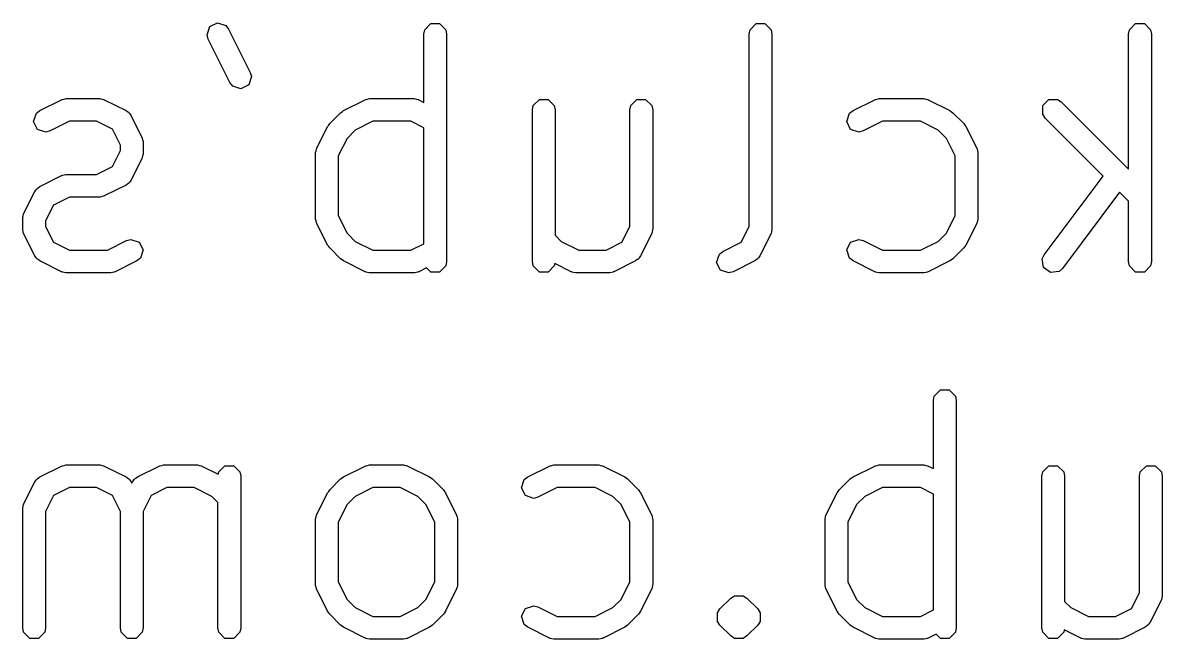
# Model space of a CAD drawing. Header units: inches. Extents: x 5.12 to 6.16, y -3.97 to -1.88.
# Drawn here: x 5.3643 to 5.5613, y -3.9733 to -3.8666 of the extents above; entities that cross this region are included whole.
import ezdxf

# ---------------------------------------------------------------- set-up
doc = ezdxf.new("R2010")
doc.units = ezdxf.units.IN
doc.header["$MEASUREMENT"] = 0
doc.layers.add('B.Silkscreen', color=31, linetype='CONTINUOUS', true_color=0xe8b2a7)

msp = doc.modelspace()

# ---------------------------------------------------------------- linework, layer by layer
at = {"layer": 'B.Silkscreen', "linetype": 'CONTINUOUS'}
for p, q in [((5.39618, -3.86874), (5.39665, -3.86731)), ((5.39665, -3.86731), (5.398, -3.86664)), ((5.398, -3.86664), (5.39943, -3.86711)), ((5.39943, -3.86711), (5.3999, -3.86772)), ((5.3999, -3.86772), (5.40365, -3.87522)), ((5.43367, -3.8686), (5.43382, -3.86785)), ((5.43382, -3.86785), (5.43488, -3.86678)), ((5.43488, -3.86678), (5.43639, -3.86678)), ((5.43639, -3.86678), (5.43745, -3.86785)), ((5.43745, -3.86785), (5.4376, -3.8686)), ((5.48991, -3.8686), (5.49006, -3.86785)), ((5.49006, -3.86785), (5.49113, -3.86678)), ((5.49113, -3.86678), (5.49263, -3.86678)), ((5.49263, -3.86678), (5.4937, -3.86785)), ((5.4937, -3.86785), (5.49385, -3.8686)), ((5.55553, -3.8686), (5.55568, -3.86785)), ((5.55568, -3.86785), (5.55674, -3.86678)), ((5.55674, -3.86678), (5.55825, -3.86678)), ((5.55825, -3.86678), (5.55931, -3.86785)), ((5.55931, -3.86785), (5.55946, -3.8686)), ((5.39638, -3.86948), (5.39618, -3.86874)), ((5.40013, -3.87698), (5.39638, -3.86948)), ((5.43367, -3.88041), (5.43367, -3.8686)), ((5.4376, -3.8686), (5.4376, -3.90797)), ((5.48991, -3.90188), (5.48991, -3.8686)), ((5.49385, -3.8686), (5.49385, -3.90235)), ((5.55553, -3.89197), (5.55553, -3.8686)), ((5.55946, -3.8686), (5.55946, -3.90797)), ((5.40365, -3.87522), (5.40385, -3.87596)), ((5.4006, -3.87759), (5.40013, -3.87698)), ((5.40203, -3.87806), (5.4006, -3.87759)), ((5.40338, -3.87739), (5.40203, -3.87806)), ((5.40385, -3.87596), (5.40338, -3.87739)), ((5.36726, -3.88184), (5.37101, -3.87996)), ((5.37101, -3.87996), (5.37111, -3.87994)), ((5.37111, -3.87994), (5.37114, -3.87991)), ((5.37114, -3.87991), (5.37145, -3.87984)), ((5.37145, -3.87984), (5.37175, -3.87976)), ((5.37175, -3.87976), (5.3718, -3.87978)), ((5.3718, -3.87978), (5.37189, -3.87976)), ((5.37189, -3.87976), (5.37752, -3.87976)), ((5.37752, -3.87976), (5.37762, -3.87978)), ((5.37762, -3.87978), (5.37766, -3.87976)), ((5.37766, -3.87976), (5.37796, -3.87984)), ((5.37796, -3.87984), (5.37827, -3.87991)), ((5.37827, -3.87991), (5.3783, -3.87994)), ((5.3783, -3.87994), (5.3784, -3.87996)), ((5.3784, -3.87996), (5.38215, -3.88184)), ((5.41976, -3.88184), (5.42351, -3.87996)), ((5.42351, -3.87996), (5.4236, -3.87994)), ((5.4236, -3.87994), (5.42363, -3.87991)), ((5.42363, -3.87991), (5.42394, -3.87984)), ((5.42394, -3.87984), (5.42425, -3.87976)), ((5.42425, -3.87976), (5.42429, -3.87978)), ((5.42429, -3.87978), (5.42439, -3.87976)), ((5.42439, -3.87976), (5.43189, -3.87976)), ((5.43189, -3.87976), (5.43198, -3.87978)), ((5.43198, -3.87978), (5.43203, -3.87976)), ((5.43203, -3.87976), (5.43233, -3.87984)), ((5.43233, -3.87984), (5.43264, -3.87991)), ((5.43264, -3.87991), (5.43267, -3.87994)), ((5.43267, -3.87994), (5.43277, -3.87996)), ((5.43277, -3.87996), (5.43367, -3.88041)), ((5.45242, -3.88172), (5.45257, -3.88097)), ((5.45257, -3.88097), (5.45363, -3.87991)), ((5.45363, -3.87991), (5.45514, -3.87991)), ((5.45514, -3.87991), (5.4562, -3.88097)), ((5.4562, -3.88097), (5.45635, -3.88172)), ((5.46929, -3.88172), (5.46944, -3.88097)), ((5.46944, -3.88097), (5.4705, -3.87991)), ((5.4705, -3.87991), (5.47201, -3.87991)), ((5.47201, -3.87991), (5.47308, -3.88097)), ((5.47308, -3.88097), (5.47323, -3.88172)), ((5.50787, -3.88184), (5.51162, -3.87996)), ((5.51162, -3.87996), (5.51172, -3.87994)), ((5.51172, -3.87994), (5.51175, -3.87991)), ((5.51175, -3.87991), (5.51206, -3.87984)), ((5.51206, -3.87984), (5.51236, -3.87976)), ((5.51236, -3.87976), (5.5124, -3.87978)), ((5.5124, -3.87978), (5.5125, -3.87976)), ((5.5125, -3.87976), (5.52, -3.87976)), ((5.52, -3.87976), (5.5201, -3.87978)), ((5.5201, -3.87978), (5.52014, -3.87976)), ((5.52014, -3.87976), (5.52044, -3.87984)), ((5.52044, -3.87984), (5.52075, -3.87991)), ((5.52075, -3.87991), (5.52079, -3.87994)), ((5.52079, -3.87994), (5.52088, -3.87996)), ((5.52088, -3.87996), (5.52463, -3.88184)), ((5.54068, -3.88097), (5.54174, -3.87991)), ((5.54068, -3.88248), (5.54068, -3.88097)), ((5.54174, -3.87991), (5.54325, -3.87991)), ((5.54325, -3.87991), (5.54389, -3.88033)), ((5.54389, -3.88033), (5.55553, -3.89197)), ((5.36618, -3.88374), (5.36666, -3.88231)), ((5.36666, -3.88231), (5.36726, -3.88184)), ((5.38215, -3.88184), (5.38246, -3.88208)), ((5.38246, -3.88208), (5.38256, -3.88211)), ((5.38256, -3.88211), (5.38264, -3.88222)), ((5.38264, -3.88222), (5.38276, -3.88231)), ((5.38276, -3.88231), (5.38279, -3.88241)), ((5.38279, -3.88241), (5.38303, -3.88272)), ((5.38303, -3.88272), (5.3849, -3.88647)), ((5.41737, -3.88408), (5.41925, -3.88221)), ((5.41925, -3.88221), (5.41951, -3.88203)), ((5.41951, -3.88203), (5.41976, -3.88184)), ((5.45242, -3.90797), (5.45242, -3.88172)), ((5.45635, -3.88172), (5.45635, -3.90341)), ((5.46929, -3.90188), (5.46929, -3.88172)), ((5.47323, -3.88172), (5.47323, -3.90235)), ((5.50679, -3.88374), (5.50727, -3.88231)), ((5.50727, -3.88231), (5.50787, -3.88184)), ((5.52463, -3.88184), (5.52488, -3.88203)), ((5.52488, -3.88203), (5.52514, -3.88221)), ((5.52514, -3.88221), (5.52702, -3.88408)), ((5.54111, -3.88312), (5.54068, -3.88248)), ((5.55115, -3.89316), (5.54111, -3.88312)), ((5.36685, -3.88509), (5.36618, -3.88374)), ((5.36828, -3.88556), (5.36685, -3.88509)), ((5.36903, -3.88536), (5.36828, -3.88556)), ((5.37236, -3.88369), (5.36903, -3.88536)), ((5.37705, -3.88369), (5.37236, -3.88369)), ((5.3798, -3.88507), (5.37705, -3.88369)), ((5.38117, -3.88781), (5.3798, -3.88507)), ((5.41513, -3.88834), (5.417, -3.88459)), ((5.417, -3.88459), (5.4172, -3.88434)), ((5.4172, -3.88434), (5.41737, -3.88408)), ((5.4218, -3.88522), (5.42038, -3.88664)), ((5.42485, -3.88369), (5.4218, -3.88522)), ((5.43142, -3.88369), (5.42485, -3.88369)), ((5.43367, -3.88482), (5.43142, -3.88369)), ((5.43367, -3.90488), (5.43367, -3.88482)), ((5.50746, -3.88509), (5.50679, -3.88374)), ((5.50889, -3.88556), (5.50746, -3.88509)), ((5.50963, -3.88536), (5.50889, -3.88556)), ((5.51297, -3.88369), (5.50963, -3.88536)), ((5.51954, -3.88369), (5.51297, -3.88369)), ((5.52258, -3.88522), (5.51954, -3.88369)), ((5.52401, -3.88664), (5.52258, -3.88522)), ((5.52702, -3.88408), (5.52719, -3.88434)), ((5.52719, -3.88434), (5.52739, -3.88459)), ((5.52739, -3.88459), (5.52926, -3.88834)), ((5.3849, -3.88647), (5.38493, -3.88656)), ((5.38493, -3.88656), (5.38496, -3.8866)), ((5.38496, -3.8866), (5.38502, -3.88691)), ((5.38502, -3.88691), (5.38511, -3.88721)), ((5.38511, -3.88721), (5.38509, -3.88725)), ((5.38509, -3.88725), (5.38511, -3.88735)), ((5.38511, -3.88735), (5.38511, -3.88922)), ((5.42038, -3.88664), (5.41886, -3.88969)), ((5.52553, -3.88969), (5.52401, -3.88664)), ((5.3798, -3.89151), (5.38117, -3.88876)), ((5.38117, -3.88876), (5.38117, -3.88781)), ((5.38511, -3.88936), (5.38502, -3.88967)), ((5.38511, -3.88922), (5.38509, -3.88932)), ((5.38509, -3.88932), (5.38511, -3.88936)), ((5.41492, -3.88922), (5.41494, -3.88913)), ((5.41492, -3.90047), (5.41492, -3.88922)), ((5.41493, -3.88908), (5.41501, -3.88878)), ((5.41494, -3.88913), (5.41493, -3.88908)), ((5.41501, -3.88878), (5.41507, -3.88847)), ((5.41507, -3.88847), (5.4151, -3.88844)), ((5.4151, -3.88844), (5.41513, -3.88834)), ((5.52926, -3.88834), (5.52929, -3.88844)), ((5.52929, -3.88844), (5.52932, -3.88847)), ((5.52932, -3.88847), (5.52938, -3.88878)), ((5.52938, -3.88878), (5.52946, -3.88908)), ((5.52946, -3.88908), (5.52945, -3.88913)), ((5.52945, -3.88913), (5.52947, -3.88922)), ((5.52947, -3.88922), (5.52947, -3.90047)), ((5.3849, -3.8901), (5.38303, -3.89385)), ((5.38493, -3.89001), (5.3849, -3.8901)), ((5.38496, -3.88998), (5.38493, -3.89001)), ((5.38502, -3.88967), (5.38496, -3.88998)), ((5.41886, -3.88969), (5.41886, -3.90001)), ((5.52553, -3.90001), (5.52553, -3.88969)), ((5.36726, -3.89496), (5.37101, -3.89309)), ((5.37101, -3.89309), (5.37111, -3.89306)), ((5.37111, -3.89306), (5.37114, -3.89303)), ((5.37114, -3.89303), (5.37145, -3.89297)), ((5.37145, -3.89297), (5.37175, -3.89288)), ((5.37175, -3.89288), (5.3718, -3.8929)), ((5.3718, -3.8929), (5.37189, -3.89288)), ((5.37189, -3.89288), (5.37705, -3.89288)), ((5.37705, -3.89288), (5.3798, -3.89151)), ((5.54092, -3.90679), (5.55115, -3.89316)), ((5.36662, -3.89553), (5.36666, -3.89543)), ((5.36666, -3.89543), (5.36677, -3.89535)), ((5.36677, -3.89535), (5.36685, -3.89524)), ((5.36685, -3.89524), (5.36695, -3.8952)), ((5.36695, -3.8952), (5.36726, -3.89496)), ((5.38215, -3.89473), (5.3784, -3.89661)), ((5.38246, -3.89449), (5.38215, -3.89473)), ((5.38256, -3.89446), (5.38246, -3.89449)), ((5.38264, -3.89435), (5.38256, -3.89446)), ((5.38276, -3.89426), (5.38264, -3.89435)), ((5.38279, -3.89416), (5.38276, -3.89426)), ((5.38303, -3.89385), (5.38279, -3.89416)), ((5.36451, -3.89959), (5.36638, -3.89584)), ((5.36638, -3.89584), (5.36662, -3.89553)), ((5.37236, -3.89682), (5.36961, -3.89819)), ((5.37752, -3.89682), (5.37236, -3.89682)), ((5.37762, -3.8968), (5.37752, -3.89682)), ((5.37766, -3.89681), (5.37762, -3.8968)), ((5.37796, -3.89673), (5.37766, -3.89681)), ((5.37827, -3.89667), (5.37796, -3.89673)), ((5.3783, -3.89663), (5.37827, -3.89667)), ((5.3784, -3.89661), (5.3783, -3.89663)), ((5.55396, -3.89597), (5.54407, -3.90915)), ((5.55553, -3.89754), (5.55396, -3.89597)), ((5.36961, -3.89819), (5.36824, -3.90094)), ((5.55553, -3.90797), (5.55553, -3.89754)), ((5.3643, -3.90047), (5.36432, -3.90038)), ((5.3643, -3.90235), (5.3643, -3.90047)), ((5.36431, -3.90033), (5.36439, -3.90003)), ((5.36432, -3.90038), (5.36431, -3.90033)), ((5.36439, -3.90003), (5.36445, -3.89972)), ((5.36445, -3.89972), (5.36448, -3.89969)), ((5.36448, -3.89969), (5.36451, -3.89959)), ((5.36824, -3.90094), (5.36824, -3.90188)), ((5.41494, -3.90057), (5.41492, -3.90047)), ((5.41493, -3.90061), (5.41494, -3.90057)), ((5.41501, -3.90092), (5.41493, -3.90061)), ((5.41507, -3.90123), (5.41501, -3.90092)), ((5.4151, -3.90126), (5.41507, -3.90123)), ((5.41513, -3.90135), (5.4151, -3.90126)), ((5.41886, -3.90001), (5.42038, -3.90306)), ((5.52401, -3.90306), (5.52553, -3.90001)), ((5.52929, -3.90126), (5.52926, -3.90135)), ((5.52932, -3.90123), (5.52929, -3.90126)), ((5.52938, -3.90092), (5.52932, -3.90123)), ((5.52946, -3.90061), (5.52938, -3.90092)), ((5.52947, -3.90047), (5.52945, -3.90057)), ((5.52945, -3.90057), (5.52946, -3.90061)), ((5.36432, -3.90244), (5.3643, -3.90235)), ((5.36431, -3.90249), (5.36432, -3.90244)), ((5.36439, -3.90279), (5.36431, -3.90249)), ((5.36445, -3.9031), (5.36439, -3.90279)), ((5.36448, -3.90313), (5.36445, -3.9031)), ((5.36451, -3.90323), (5.36448, -3.90313)), ((5.36638, -3.90698), (5.36451, -3.90323)), ((5.36824, -3.90188), (5.36961, -3.90463)), ((5.417, -3.9051), (5.41513, -3.90135)), ((5.42038, -3.90306), (5.4218, -3.90448)), ((5.46791, -3.90463), (5.46929, -3.90188)), ((5.47302, -3.90323), (5.47114, -3.90698)), ((5.47304, -3.90313), (5.47302, -3.90323)), ((5.47308, -3.9031), (5.47304, -3.90313)), ((5.47314, -3.90279), (5.47308, -3.9031)), ((5.47322, -3.90249), (5.47314, -3.90279)), ((5.47323, -3.90235), (5.47321, -3.90244)), ((5.47321, -3.90244), (5.47322, -3.90249)), ((5.48854, -3.90463), (5.48991, -3.90188)), ((5.49364, -3.90323), (5.49177, -3.90698)), ((5.49367, -3.90313), (5.49364, -3.90323)), ((5.4937, -3.9031), (5.49367, -3.90313)), ((5.49376, -3.90279), (5.4937, -3.9031)), ((5.49384, -3.90249), (5.49376, -3.90279)), ((5.49385, -3.90235), (5.49383, -3.90244)), ((5.49383, -3.90244), (5.49384, -3.90249)), ((5.52258, -3.90448), (5.52401, -3.90306)), ((5.52926, -3.90135), (5.52739, -3.9051)), ((5.36961, -3.90463), (5.37236, -3.906)), ((5.37893, -3.906), (5.38226, -3.90434)), ((5.38226, -3.90434), (5.383, -3.90413)), ((5.383, -3.90413), (5.38443, -3.90461)), ((5.38443, -3.90461), (5.38511, -3.90596)), ((5.4172, -3.90535), (5.417, -3.9051)), ((5.4218, -3.90448), (5.42485, -3.906)), ((5.43142, -3.906), (5.43367, -3.90488)), ((5.45635, -3.90341), (5.45742, -3.90448)), ((5.45742, -3.90448), (5.46047, -3.906)), ((5.46517, -3.906), (5.46791, -3.90463)), ((5.48537, -3.90621), (5.48854, -3.90463)), ((5.50679, -3.90596), (5.50746, -3.90461)), ((5.50746, -3.90461), (5.50889, -3.90413)), ((5.50889, -3.90413), (5.50963, -3.90434)), ((5.50963, -3.90434), (5.51297, -3.906)), ((5.51954, -3.906), (5.52258, -3.90448)), ((5.52739, -3.9051), (5.52719, -3.90535)), ((5.36662, -3.90729), (5.36638, -3.90698)), ((5.37236, -3.906), (5.37893, -3.906)), ((5.38511, -3.90596), (5.38463, -3.90739)), ((5.41737, -3.90561), (5.4172, -3.90535)), ((5.41925, -3.90749), (5.41737, -3.90561)), ((5.42485, -3.906), (5.43142, -3.906)), ((5.46047, -3.906), (5.46517, -3.906)), ((5.47114, -3.90698), (5.4709, -3.90729)), ((5.48429, -3.90811), (5.48477, -3.90668)), ((5.48477, -3.90668), (5.48537, -3.90621)), ((5.49177, -3.90698), (5.49152, -3.90729)), ((5.50727, -3.90739), (5.50679, -3.90596)), ((5.51297, -3.906), (5.51954, -3.906)), ((5.52702, -3.90561), (5.52514, -3.90749)), ((5.52719, -3.90535), (5.52702, -3.90561)), ((5.54059, -3.90748), (5.54092, -3.90679)), ((5.36666, -3.90739), (5.36662, -3.90729)), ((5.36677, -3.90747), (5.36666, -3.90739)), ((5.36685, -3.90758), (5.36677, -3.90747)), ((5.36695, -3.90762), (5.36685, -3.90758)), ((5.36726, -3.90786), (5.36695, -3.90762)), ((5.37101, -3.90973), (5.36726, -3.90786)), ((5.38402, -3.90786), (5.38027, -3.90973)), ((5.38463, -3.90739), (5.38402, -3.90786)), ((5.41951, -3.90766), (5.41925, -3.90749)), ((5.41976, -3.90786), (5.41951, -3.90766)), ((5.42351, -3.90973), (5.41976, -3.90786)), ((5.43414, -3.90905), (5.43277, -3.90973)), ((5.43488, -3.90979), (5.43414, -3.90905)), ((5.43745, -3.90872), (5.43639, -3.90979)), ((5.4376, -3.90797), (5.43745, -3.90872)), ((5.45257, -3.90872), (5.45242, -3.90797)), ((5.45363, -3.90979), (5.45257, -3.90872)), ((5.4562, -3.90872), (5.45514, -3.90979)), ((5.45628, -3.90831), (5.4562, -3.90872)), ((5.45913, -3.90973), (5.45628, -3.90831)), ((5.47026, -3.90786), (5.46651, -3.90973)), ((5.47057, -3.90762), (5.47026, -3.90786)), ((5.47067, -3.90758), (5.47057, -3.90762)), ((5.47076, -3.90747), (5.47067, -3.90758)), ((5.47087, -3.90739), (5.47076, -3.90747)), ((5.4709, -3.90729), (5.47087, -3.90739)), ((5.48497, -3.90946), (5.48429, -3.90811)), ((5.49088, -3.90786), (5.48714, -3.90973)), ((5.49119, -3.90762), (5.49088, -3.90786)), ((5.49129, -3.90758), (5.49119, -3.90762)), ((5.49138, -3.90747), (5.49129, -3.90758)), ((5.49149, -3.90739), (5.49138, -3.90747)), ((5.49152, -3.90729), (5.49149, -3.90739)), ((5.50787, -3.90786), (5.50727, -3.90739)), ((5.51162, -3.90973), (5.50787, -3.90786)), ((5.52463, -3.90786), (5.52088, -3.90973)), ((5.52488, -3.90766), (5.52463, -3.90786)), ((5.52514, -3.90749), (5.52488, -3.90766)), ((5.5408, -3.90897), (5.54059, -3.90748)), ((5.54201, -3.90988), (5.5408, -3.90897)), ((5.54407, -3.90915), (5.5435, -3.90967)), ((5.55568, -3.90872), (5.55553, -3.90797)), ((5.55674, -3.90979), (5.55568, -3.90872)), ((5.55931, -3.90872), (5.55825, -3.90979)), ((5.55946, -3.90797), (5.55931, -3.90872)), ((5.37111, -3.90976), (5.37101, -3.90973)), ((5.37114, -3.90979), (5.37111, -3.90976)), ((5.37145, -3.90985), (5.37114, -3.90979)), ((5.37175, -3.90993), (5.37145, -3.90985)), ((5.3718, -3.90992), (5.37175, -3.90993)), ((5.37189, -3.90994), (5.3718, -3.90992)), ((5.37939, -3.90994), (5.37189, -3.90994)), ((5.37949, -3.90992), (5.37939, -3.90994)), ((5.37953, -3.90993), (5.37949, -3.90992)), ((5.37984, -3.90985), (5.37953, -3.90993)), ((5.38015, -3.90979), (5.37984, -3.90985)), ((5.38018, -3.90976), (5.38015, -3.90979)), ((5.38027, -3.90973), (5.38018, -3.90976)), ((5.4236, -3.90976), (5.42351, -3.90973)), ((5.42363, -3.90979), (5.4236, -3.90976)), ((5.42394, -3.90985), (5.42363, -3.90979)), ((5.42425, -3.90993), (5.42394, -3.90985)), ((5.42429, -3.90992), (5.42425, -3.90993)), ((5.42439, -3.90994), (5.42429, -3.90992)), ((5.43189, -3.90994), (5.42439, -3.90994)), ((5.43198, -3.90992), (5.43189, -3.90994)), ((5.43203, -3.90993), (5.43198, -3.90992)), ((5.43233, -3.90985), (5.43203, -3.90993)), ((5.43264, -3.90979), (5.43233, -3.90985)), ((5.43267, -3.90976), (5.43264, -3.90979)), ((5.43277, -3.90973), (5.43267, -3.90976)), ((5.43639, -3.90979), (5.43488, -3.90979)), ((5.45514, -3.90979), (5.45363, -3.90979)), ((5.45922, -3.90976), (5.45913, -3.90973)), ((5.45925, -3.90979), (5.45922, -3.90976)), ((5.45956, -3.90985), (5.45925, -3.90979)), ((5.45987, -3.90993), (5.45956, -3.90985)), ((5.45991, -3.90992), (5.45987, -3.90993)), ((5.46001, -3.90994), (5.45991, -3.90992)), ((5.46563, -3.90994), (5.46001, -3.90994)), ((5.46573, -3.90992), (5.46563, -3.90994)), ((5.46577, -3.90993), (5.46573, -3.90992)), ((5.46608, -3.90985), (5.46577, -3.90993)), ((5.46639, -3.90979), (5.46608, -3.90985)), ((5.46642, -3.90976), (5.46639, -3.90979)), ((5.46651, -3.90973), (5.46642, -3.90976)), ((5.48639, -3.90993), (5.48497, -3.90946)), ((5.48714, -3.90973), (5.48639, -3.90993)), ((5.51172, -3.90976), (5.51162, -3.90973)), ((5.51175, -3.90979), (5.51172, -3.90976)), ((5.51206, -3.90985), (5.51175, -3.90979)), ((5.51236, -3.90993), (5.51206, -3.90985)), ((5.5124, -3.90992), (5.51236, -3.90993)), ((5.5125, -3.90994), (5.5124, -3.90992)), ((5.52, -3.90994), (5.5125, -3.90994)), ((5.5201, -3.90992), (5.52, -3.90994)), ((5.52014, -3.90993), (5.5201, -3.90992)), ((5.52044, -3.90985), (5.52014, -3.90993)), ((5.52075, -3.90979), (5.52044, -3.90985)), ((5.52079, -3.90976), (5.52075, -3.90979)), ((5.52088, -3.90973), (5.52079, -3.90976)), ((5.5435, -3.90967), (5.54201, -3.90988)), ((5.55825, -3.90979), (5.55674, -3.90979)), ((5.52193, -3.93123), (5.523, -3.93017)), ((5.523, -3.93017), (5.5245, -3.93017)), ((5.5245, -3.93017), (5.52557, -3.93123)), ((5.52178, -3.93199), (5.52193, -3.93123)), ((5.52178, -3.9438), (5.52178, -3.93199)), ((5.52557, -3.93123), (5.52572, -3.93199)), ((5.52572, -3.93199), (5.52572, -3.97136)), ((5.36726, -3.94522), (5.37101, -3.94335)), ((5.37101, -3.94335), (5.37111, -3.94332)), ((5.37111, -3.94332), (5.37114, -3.94329)), ((5.37114, -3.94329), (5.37145, -3.94323)), ((5.37145, -3.94323), (5.37175, -3.94314)), ((5.37175, -3.94314), (5.3718, -3.94316)), ((5.3718, -3.94316), (5.37189, -3.94314)), ((5.37189, -3.94314), (5.37752, -3.94314)), ((5.37752, -3.94314), (5.37762, -3.94316)), ((5.37762, -3.94316), (5.37766, -3.94314)), ((5.37766, -3.94314), (5.37796, -3.94323)), ((5.37796, -3.94323), (5.37827, -3.94329)), ((5.37827, -3.94329), (5.3783, -3.94332)), ((5.3783, -3.94332), (5.3784, -3.94335)), ((5.3784, -3.94335), (5.38215, -3.94522)), ((5.38414, -3.94522), (5.38789, -3.94335)), ((5.38789, -3.94335), (5.38798, -3.94332)), ((5.38798, -3.94332), (5.38801, -3.94329)), ((5.38801, -3.94329), (5.38832, -3.94323)), ((5.38832, -3.94323), (5.38863, -3.94314)), ((5.38863, -3.94314), (5.38867, -3.94316)), ((5.38867, -3.94316), (5.38877, -3.94314)), ((5.38877, -3.94314), (5.39439, -3.94314)), ((5.39439, -3.94314), (5.39449, -3.94316)), ((5.39449, -3.94316), (5.39453, -3.94314)), ((5.39453, -3.94314), (5.39484, -3.94323)), ((5.39484, -3.94323), (5.39514, -3.94329)), ((5.39514, -3.94329), (5.39518, -3.94332)), ((5.39518, -3.94332), (5.39527, -3.94335)), ((5.39527, -3.94335), (5.39811, -3.94477)), ((5.39811, -3.94477), (5.3982, -3.94436)), ((5.3982, -3.94436), (5.39926, -3.94329)), ((5.39926, -3.94329), (5.40077, -3.94329)), ((5.40077, -3.94329), (5.40183, -3.94436)), ((5.40183, -3.94436), (5.40198, -3.94511)), ((5.41976, -3.94522), (5.42351, -3.94335)), ((5.42351, -3.94335), (5.4236, -3.94332)), ((5.4236, -3.94332), (5.42363, -3.94329)), ((5.42363, -3.94329), (5.42394, -3.94323)), ((5.42394, -3.94323), (5.42425, -3.94314)), ((5.42425, -3.94314), (5.42429, -3.94316)), ((5.42429, -3.94316), (5.42439, -3.94314)), ((5.42439, -3.94314), (5.43001, -3.94314)), ((5.43001, -3.94314), (5.43011, -3.94316)), ((5.43011, -3.94316), (5.43015, -3.94314)), ((5.43015, -3.94314), (5.43046, -3.94323)), ((5.43046, -3.94323), (5.43077, -3.94329)), ((5.43077, -3.94329), (5.4308, -3.94332)), ((5.4308, -3.94332), (5.43089, -3.94335)), ((5.43089, -3.94335), (5.43464, -3.94522)), ((5.45163, -3.94522), (5.45538, -3.94335)), ((5.45538, -3.94335), (5.45547, -3.94332)), ((5.45547, -3.94332), (5.45551, -3.94329)), ((5.45551, -3.94329), (5.45581, -3.94323)), ((5.45581, -3.94323), (5.45612, -3.94314)), ((5.45612, -3.94314), (5.45616, -3.94316)), ((5.45616, -3.94316), (5.45626, -3.94314)), ((5.45626, -3.94314), (5.46376, -3.94314)), ((5.46376, -3.94314), (5.46385, -3.94316)), ((5.46385, -3.94316), (5.4639, -3.94314)), ((5.4639, -3.94314), (5.4642, -3.94323)), ((5.4642, -3.94323), (5.46451, -3.94329)), ((5.46451, -3.94329), (5.46454, -3.94332)), ((5.46454, -3.94332), (5.46464, -3.94335)), ((5.46464, -3.94335), (5.46839, -3.94522)), ((5.50787, -3.94522), (5.51162, -3.94335)), ((5.51162, -3.94335), (5.51172, -3.94332)), ((5.51172, -3.94332), (5.51175, -3.94329)), ((5.51175, -3.94329), (5.51206, -3.94323)), ((5.51206, -3.94323), (5.51236, -3.94314)), ((5.51236, -3.94314), (5.5124, -3.94316)), ((5.5124, -3.94316), (5.5125, -3.94314)), ((5.5125, -3.94314), (5.52, -3.94314)), ((5.52, -3.94314), (5.5201, -3.94316)), ((5.5201, -3.94316), (5.52014, -3.94314)), ((5.52014, -3.94314), (5.52044, -3.94323)), ((5.52044, -3.94323), (5.52075, -3.94329)), ((5.52075, -3.94329), (5.52079, -3.94332)), ((5.52079, -3.94332), (5.52088, -3.94335)), ((5.52088, -3.94335), (5.52178, -3.9438)), ((5.54053, -3.94511), (5.54068, -3.94436)), ((5.54068, -3.94436), (5.54174, -3.94329)), ((5.54174, -3.94329), (5.54325, -3.94329)), ((5.54325, -3.94329), (5.54432, -3.94436)), ((5.54432, -3.94436), (5.54447, -3.94511)), ((5.5574, -3.94511), (5.55755, -3.94436)), ((5.55755, -3.94436), (5.55862, -3.94329)), ((5.55862, -3.94329), (5.56012, -3.94329)), ((5.56012, -3.94329), (5.56119, -3.94436)), ((5.56119, -3.94436), (5.56134, -3.94511)), ((5.36451, -3.94985), (5.36638, -3.9461)), ((5.36638, -3.9461), (5.36662, -3.94579)), ((5.36662, -3.94579), (5.36666, -3.94569)), ((5.36666, -3.94569), (5.36677, -3.94561)), ((5.36677, -3.94561), (5.36685, -3.9455)), ((5.36685, -3.9455), (5.36695, -3.94546)), ((5.36695, -3.94546), (5.36726, -3.94522)), ((5.38215, -3.94522), (5.38246, -3.94546)), ((5.38246, -3.94546), (5.38256, -3.9455)), ((5.38256, -3.9455), (5.38264, -3.94561)), ((5.38264, -3.94561), (5.38276, -3.94569)), ((5.38276, -3.94569), (5.38279, -3.94579)), ((5.38279, -3.94579), (5.38303, -3.9461)), ((5.38303, -3.9461), (5.38314, -3.94633)), ((5.38314, -3.94633), (5.38326, -3.9461)), ((5.38326, -3.9461), (5.3835, -3.94579)), ((5.3835, -3.94579), (5.38353, -3.94569)), ((5.38353, -3.94569), (5.38364, -3.94561)), ((5.38364, -3.94561), (5.38373, -3.9455)), ((5.38373, -3.9455), (5.38383, -3.94546)), ((5.38383, -3.94546), (5.38414, -3.94522)), ((5.40198, -3.94511), (5.40198, -3.97136)), ((5.41737, -3.94747), (5.41925, -3.94559)), ((5.41925, -3.94559), (5.41951, -3.94542)), ((5.41951, -3.94542), (5.41976, -3.94522)), ((5.43464, -3.94522), (5.43489, -3.94542)), ((5.43489, -3.94542), (5.43515, -3.94559)), ((5.43515, -3.94559), (5.43703, -3.94747)), ((5.45055, -3.94712), (5.45102, -3.94569)), ((5.45102, -3.94569), (5.45163, -3.94522)), ((5.46839, -3.94522), (5.46864, -3.94542)), ((5.46864, -3.94542), (5.4689, -3.94559)), ((5.4689, -3.94559), (5.47077, -3.94747)), ((5.50549, -3.94747), (5.50736, -3.94559)), ((5.50736, -3.94559), (5.50762, -3.94542)), ((5.50762, -3.94542), (5.50787, -3.94522)), ((5.54053, -3.97136), (5.54053, -3.94511)), ((5.54447, -3.94511), (5.54447, -3.96679)), ((5.5574, -3.96527), (5.5574, -3.94511)), ((5.56134, -3.94511), (5.56134, -3.96573)), ((5.36961, -3.94845), (5.36824, -3.9512)), ((5.37236, -3.94708), (5.36961, -3.94845)), ((5.37705, -3.94708), (5.37236, -3.94708)), ((5.3798, -3.94845), (5.37705, -3.94708)), ((5.38117, -3.9512), (5.3798, -3.94845)), ((5.38648, -3.94845), (5.38511, -3.9512)), ((5.38923, -3.94708), (5.38648, -3.94845)), ((5.39393, -3.94708), (5.38923, -3.94708)), ((5.39697, -3.9486), (5.39393, -3.94708)), ((5.39805, -3.94967), (5.39697, -3.9486)), ((5.41513, -3.95173), (5.417, -3.94798)), ((5.417, -3.94798), (5.4172, -3.94773)), ((5.4172, -3.94773), (5.41737, -3.94747)), ((5.4218, -3.9486), (5.42038, -3.95002)), ((5.42485, -3.94708), (5.4218, -3.9486)), ((5.42955, -3.94708), (5.42485, -3.94708)), ((5.4326, -3.9486), (5.42955, -3.94708)), ((5.43402, -3.95002), (5.4326, -3.9486)), ((5.43703, -3.94747), (5.4372, -3.94773)), ((5.4372, -3.94773), (5.4374, -3.94798)), ((5.4374, -3.94798), (5.43927, -3.95173)), ((5.45122, -3.94847), (5.45055, -3.94712)), ((5.45265, -3.94895), (5.45122, -3.94847)), ((5.45672, -3.94708), (5.45339, -3.94874)), ((5.46329, -3.94708), (5.45672, -3.94708)), ((5.46634, -3.9486), (5.46329, -3.94708)), ((5.46776, -3.95002), (5.46634, -3.9486)), ((5.47077, -3.94747), (5.47095, -3.94773)), ((5.47095, -3.94773), (5.47114, -3.94798)), ((5.47114, -3.94798), (5.47302, -3.95173)), ((5.50324, -3.95173), (5.50512, -3.94798)), ((5.50512, -3.94798), (5.50531, -3.94773)), ((5.50531, -3.94773), (5.50549, -3.94747)), ((5.50992, -3.9486), (5.5085, -3.95002)), ((5.51297, -3.94708), (5.50992, -3.9486)), ((5.51954, -3.94708), (5.51297, -3.94708)), ((5.52178, -3.9482), (5.51954, -3.94708)), ((5.52178, -3.96826), (5.52178, -3.9482)), ((5.36431, -3.95059), (5.36439, -3.95029)), ((5.36432, -3.95064), (5.36431, -3.95059)), ((5.36439, -3.95029), (5.36445, -3.94998)), ((5.36445, -3.94998), (5.36448, -3.94995)), ((5.36448, -3.94995), (5.36451, -3.94985)), ((5.39805, -3.97136), (5.39805, -3.94967)), ((5.42038, -3.95002), (5.41886, -3.95307)), ((5.43554, -3.95307), (5.43402, -3.95002)), ((5.45339, -3.94874), (5.45265, -3.94895)), ((5.46929, -3.95307), (5.46776, -3.95002)), ((5.5085, -3.95002), (5.50697, -3.95307)), ((5.3643, -3.95073), (5.36432, -3.95064)), ((5.3643, -3.97136), (5.3643, -3.95073)), ((5.36824, -3.9512), (5.36824, -3.97136)), ((5.38117, -3.97136), (5.38117, -3.9512)), ((5.38511, -3.9512), (5.38511, -3.97136)), ((5.41492, -3.95261), (5.41494, -3.95251)), ((5.41493, -3.95247), (5.41501, -3.95216)), ((5.41494, -3.95251), (5.41493, -3.95247)), ((5.41501, -3.95216), (5.41507, -3.95185)), ((5.41507, -3.95185), (5.4151, -3.95182)), ((5.4151, -3.95182), (5.41513, -3.95173)), ((5.43927, -3.95173), (5.4393, -3.95182)), ((5.4393, -3.95182), (5.43933, -3.95185)), ((5.43933, -3.95185), (5.43939, -3.95216)), ((5.43939, -3.95216), (5.43947, -3.95247)), ((5.43947, -3.95247), (5.43946, -3.95251)), ((5.43946, -3.95251), (5.43948, -3.95261)), ((5.47302, -3.95173), (5.47304, -3.95182)), ((5.47304, -3.95182), (5.47308, -3.95185)), ((5.47308, -3.95185), (5.47314, -3.95216)), ((5.47314, -3.95216), (5.47322, -3.95247)), ((5.47322, -3.95247), (5.47321, -3.95251)), ((5.47321, -3.95251), (5.47323, -3.95261)), ((5.50303, -3.95261), (5.50305, -3.95251)), ((5.50304, -3.95247), (5.50312, -3.95216)), ((5.50305, -3.95251), (5.50304, -3.95247)), ((5.50312, -3.95216), (5.50318, -3.95185)), ((5.50318, -3.95185), (5.50322, -3.95182)), ((5.50322, -3.95182), (5.50324, -3.95173)), ((5.41492, -3.96386), (5.41492, -3.95261)), ((5.41886, -3.95307), (5.41886, -3.96339)), ((5.43554, -3.96339), (5.43554, -3.95307)), ((5.43948, -3.95261), (5.43948, -3.96386)), ((5.46929, -3.96339), (5.46929, -3.95307)), ((5.47323, -3.95261), (5.47323, -3.96386)), ((5.50303, -3.96386), (5.50303, -3.95261)), ((5.50697, -3.95307), (5.50697, -3.96339)), ((5.41494, -3.96395), (5.41492, -3.96386)), ((5.41493, -3.964), (5.41494, -3.96395)), ((5.41501, -3.9643), (5.41493, -3.964)), ((5.41507, -3.96461), (5.41501, -3.9643)), ((5.41886, -3.96339), (5.42038, -3.96644)), ((5.43402, -3.96644), (5.43554, -3.96339)), ((5.43939, -3.9643), (5.43933, -3.96461)), ((5.43947, -3.964), (5.43939, -3.9643)), ((5.43948, -3.96386), (5.43946, -3.96395)), ((5.43946, -3.96395), (5.43947, -3.964)), ((5.46776, -3.96644), (5.46929, -3.96339)), ((5.47314, -3.9643), (5.47308, -3.96461)), ((5.47322, -3.964), (5.47314, -3.9643)), ((5.47323, -3.96386), (5.47321, -3.96395)), ((5.47321, -3.96395), (5.47322, -3.964)), ((5.50305, -3.96395), (5.50303, -3.96386)), ((5.50304, -3.964), (5.50305, -3.96395)), ((5.50312, -3.9643), (5.50304, -3.964)), ((5.50318, -3.96461), (5.50312, -3.9643)), ((5.50697, -3.96339), (5.5085, -3.96644)), ((5.4151, -3.96464), (5.41507, -3.96461)), ((5.41513, -3.96474), (5.4151, -3.96464)), ((5.417, -3.96849), (5.41513, -3.96474)), ((5.43927, -3.96474), (5.4374, -3.96849)), ((5.4393, -3.96464), (5.43927, -3.96474)), ((5.43933, -3.96461), (5.4393, -3.96464)), ((5.47302, -3.96474), (5.47114, -3.96849)), ((5.47304, -3.96464), (5.47302, -3.96474)), ((5.47308, -3.96461), (5.47304, -3.96464)), ((5.48486, -3.96809), (5.48674, -3.96621)), ((5.48674, -3.96621), (5.48738, -3.96579)), ((5.48738, -3.96579), (5.48888, -3.96579)), ((5.48888, -3.96579), (5.48888, -3.96579)), ((5.48888, -3.96579), (5.48952, -3.96621)), ((5.48952, -3.96621), (5.4914, -3.96809)), ((5.50322, -3.96464), (5.50318, -3.96461)), ((5.50324, -3.96474), (5.50322, -3.96464)), ((5.50512, -3.96849), (5.50324, -3.96474)), ((5.55603, -3.96801), (5.5574, -3.96527)), ((5.56125, -3.96617), (5.56119, -3.96648)), ((5.56133, -3.96587), (5.56125, -3.96617)), ((5.56134, -3.96573), (5.56132, -3.96583)), ((5.56132, -3.96583), (5.56133, -3.96587)), ((5.42038, -3.96644), (5.4218, -3.96786)), ((5.4218, -3.96786), (5.42485, -3.96939)), ((5.42955, -3.96939), (5.4326, -3.96786)), ((5.4326, -3.96786), (5.43402, -3.96644)), ((5.45055, -3.96934), (5.45122, -3.96799)), ((5.45122, -3.96799), (5.45265, -3.96752)), ((5.45265, -3.96752), (5.45339, -3.96772)), ((5.45339, -3.96772), (5.45672, -3.96939)), ((5.46329, -3.96939), (5.46634, -3.96786)), ((5.46634, -3.96786), (5.46776, -3.96644)), ((5.48444, -3.96873), (5.48486, -3.96809)), ((5.4914, -3.96809), (5.49182, -3.96873)), ((5.5085, -3.96644), (5.50992, -3.96786)), ((5.50992, -3.96786), (5.51297, -3.96939)), ((5.51954, -3.96939), (5.52178, -3.96826)), ((5.54447, -3.96679), (5.54554, -3.96786)), ((5.54554, -3.96786), (5.54859, -3.96939)), ((5.55328, -3.96939), (5.55603, -3.96801)), ((5.56113, -3.96661), (5.55926, -3.97036)), ((5.56116, -3.96652), (5.56113, -3.96661)), ((5.56119, -3.96648), (5.56116, -3.96652)), ((5.4172, -3.96874), (5.417, -3.96849)), ((5.41737, -3.969), (5.4172, -3.96874)), ((5.41925, -3.97087), (5.41737, -3.969)), ((5.42485, -3.96939), (5.42955, -3.96939)), ((5.43703, -3.969), (5.43515, -3.97087)), ((5.4372, -3.96874), (5.43703, -3.969)), ((5.4374, -3.96849), (5.4372, -3.96874)), ((5.45102, -3.97077), (5.45055, -3.96934)), ((5.45672, -3.96939), (5.46329, -3.96939)), ((5.47077, -3.969), (5.4689, -3.97087)), ((5.47095, -3.96874), (5.47077, -3.969)), ((5.47114, -3.96849), (5.47095, -3.96874)), ((5.48444, -3.97023), (5.48444, -3.96873)), ((5.48486, -3.97087), (5.48444, -3.97023)), ((5.48444, -3.97023), (5.48444, -3.97023)), ((5.49182, -3.97023), (5.4914, -3.97087)), ((5.49182, -3.96873), (5.49182, -3.97023)), ((5.50531, -3.96874), (5.50512, -3.96849)), ((5.50549, -3.969), (5.50531, -3.96874)), ((5.50736, -3.97087), (5.50549, -3.969)), ((5.51297, -3.96939), (5.51954, -3.96939)), ((5.54859, -3.96939), (5.55328, -3.96939)), ((5.36445, -3.97211), (5.3643, -3.97136)), ((5.36552, -3.97317), (5.36445, -3.97211)), ((5.36809, -3.97211), (5.36702, -3.97317)), ((5.36824, -3.97136), (5.36809, -3.97211)), ((5.38132, -3.97211), (5.38117, -3.97136)), ((5.38239, -3.97317), (5.38132, -3.97211)), ((5.38496, -3.97211), (5.3839, -3.97317)), ((5.38511, -3.97136), (5.38496, -3.97211)), ((5.3982, -3.97211), (5.39805, -3.97136)), ((5.39926, -3.97317), (5.3982, -3.97211)), ((5.40183, -3.97211), (5.40077, -3.97317)), ((5.40198, -3.97136), (5.40183, -3.97211)), ((5.41951, -3.97105), (5.41925, -3.97087)), ((5.41976, -3.97124), (5.41951, -3.97105)), ((5.42351, -3.97312), (5.41976, -3.97124)), ((5.43464, -3.97124), (5.43089, -3.97312)), ((5.43489, -3.97105), (5.43464, -3.97124)), ((5.43515, -3.97087), (5.43489, -3.97105)), ((5.45163, -3.97124), (5.45102, -3.97077)), ((5.45538, -3.97312), (5.45163, -3.97124)), ((5.46839, -3.97124), (5.46464, -3.97312)), ((5.46864, -3.97105), (5.46839, -3.97124)), ((5.4689, -3.97087), (5.46864, -3.97105)), ((5.48674, -3.97275), (5.48486, -3.97087)), ((5.4914, -3.97087), (5.48952, -3.97275)), ((5.50762, -3.97105), (5.50736, -3.97087)), ((5.50787, -3.97124), (5.50762, -3.97105)), ((5.51162, -3.97312), (5.50787, -3.97124)), ((5.52557, -3.97211), (5.5245, -3.97317)), ((5.52572, -3.97136), (5.52557, -3.97211)), ((5.54068, -3.97211), (5.54053, -3.97136)), ((5.54174, -3.97317), (5.54068, -3.97211)), ((5.54432, -3.97211), (5.54325, -3.97317)), ((5.5444, -3.97169), (5.54432, -3.97211)), ((5.54724, -3.97312), (5.5444, -3.97169)), ((5.55838, -3.97124), (5.55463, -3.97312)), ((5.55869, -3.971), (5.55838, -3.97124)), ((5.55879, -3.97097), (5.55869, -3.971)), ((5.55887, -3.97086), (5.55879, -3.97097)), ((5.55898, -3.97077), (5.55887, -3.97086)), ((5.55902, -3.97067), (5.55898, -3.97077)), ((5.55926, -3.97036), (5.55902, -3.97067)), ((5.36702, -3.97317), (5.36552, -3.97317)), ((5.3839, -3.97317), (5.38239, -3.97317)), ((5.40077, -3.97317), (5.39926, -3.97317)), ((5.4236, -3.97314), (5.42351, -3.97312)), ((5.42363, -3.97317), (5.4236, -3.97314)), ((5.42394, -3.97324), (5.42363, -3.97317)), ((5.42425, -3.97332), (5.42394, -3.97324)), ((5.42429, -3.9733), (5.42425, -3.97332)), ((5.42439, -3.97332), (5.42429, -3.9733)), ((5.43001, -3.97332), (5.42439, -3.97332)), ((5.43011, -3.9733), (5.43001, -3.97332)), ((5.43015, -3.97332), (5.43011, -3.9733)), ((5.43046, -3.97324), (5.43015, -3.97332)), ((5.43077, -3.97317), (5.43046, -3.97324)), ((5.4308, -3.97314), (5.43077, -3.97317)), ((5.43089, -3.97312), (5.4308, -3.97314)), ((5.45547, -3.97314), (5.45538, -3.97312)), ((5.45551, -3.97317), (5.45547, -3.97314)), ((5.45581, -3.97324), (5.45551, -3.97317)), ((5.45612, -3.97332), (5.45581, -3.97324)), ((5.45616, -3.9733), (5.45612, -3.97332)), ((5.45626, -3.97332), (5.45616, -3.9733)), ((5.46376, -3.97332), (5.45626, -3.97332)), ((5.46385, -3.9733), (5.46376, -3.97332)), ((5.4639, -3.97332), (5.46385, -3.9733)), ((5.4642, -3.97324), (5.4639, -3.97332)), ((5.46451, -3.97317), (5.4642, -3.97324)), ((5.46454, -3.97314), (5.46451, -3.97317)), ((5.46464, -3.97312), (5.46454, -3.97314)), ((5.48738, -3.97317), (5.48674, -3.97275)), ((5.48888, -3.97317), (5.48738, -3.97317)), ((5.48738, -3.97317), (5.48738, -3.97317)), ((5.48952, -3.97275), (5.48888, -3.97317)), ((5.51172, -3.97314), (5.51162, -3.97312)), ((5.51175, -3.97317), (5.51172, -3.97314)), ((5.51206, -3.97324), (5.51175, -3.97317)), ((5.51236, -3.97332), (5.51206, -3.97324)), ((5.5124, -3.9733), (5.51236, -3.97332)), ((5.5125, -3.97332), (5.5124, -3.9733)), ((5.52, -3.97332), (5.5125, -3.97332)), ((5.5201, -3.9733), (5.52, -3.97332)), ((5.52014, -3.97332), (5.5201, -3.9733)), ((5.52044, -3.97324), (5.52014, -3.97332)), ((5.52075, -3.97317), (5.52044, -3.97324)), ((5.52079, -3.97314), (5.52075, -3.97317)), ((5.52088, -3.97312), (5.52079, -3.97314)), ((5.52225, -3.97243), (5.52088, -3.97312)), ((5.523, -3.97317), (5.52225, -3.97243)), ((5.5245, -3.97317), (5.523, -3.97317)), ((5.54325, -3.97317), (5.54174, -3.97317)), ((5.54734, -3.97314), (5.54724, -3.97312)), ((5.54737, -3.97317), (5.54734, -3.97314)), ((5.54768, -3.97324), (5.54737, -3.97317)), ((5.54798, -3.97332), (5.54768, -3.97324)), ((5.54803, -3.9733), (5.54798, -3.97332)), ((5.54812, -3.97332), (5.54803, -3.9733)), ((5.55375, -3.97332), (5.54812, -3.97332)), ((5.55384, -3.9733), (5.55375, -3.97332)), ((5.55389, -3.97332), (5.55384, -3.9733)), ((5.55419, -3.97324), (5.55389, -3.97332)), ((5.5545, -3.97317), (5.55419, -3.97324)), ((5.55453, -3.97314), (5.5545, -3.97317)), ((5.55463, -3.97312), (5.55453, -3.97314))]:
    msp.add_line(p, q, dxfattribs=at)

doc.saveas('drawing.dxf')
